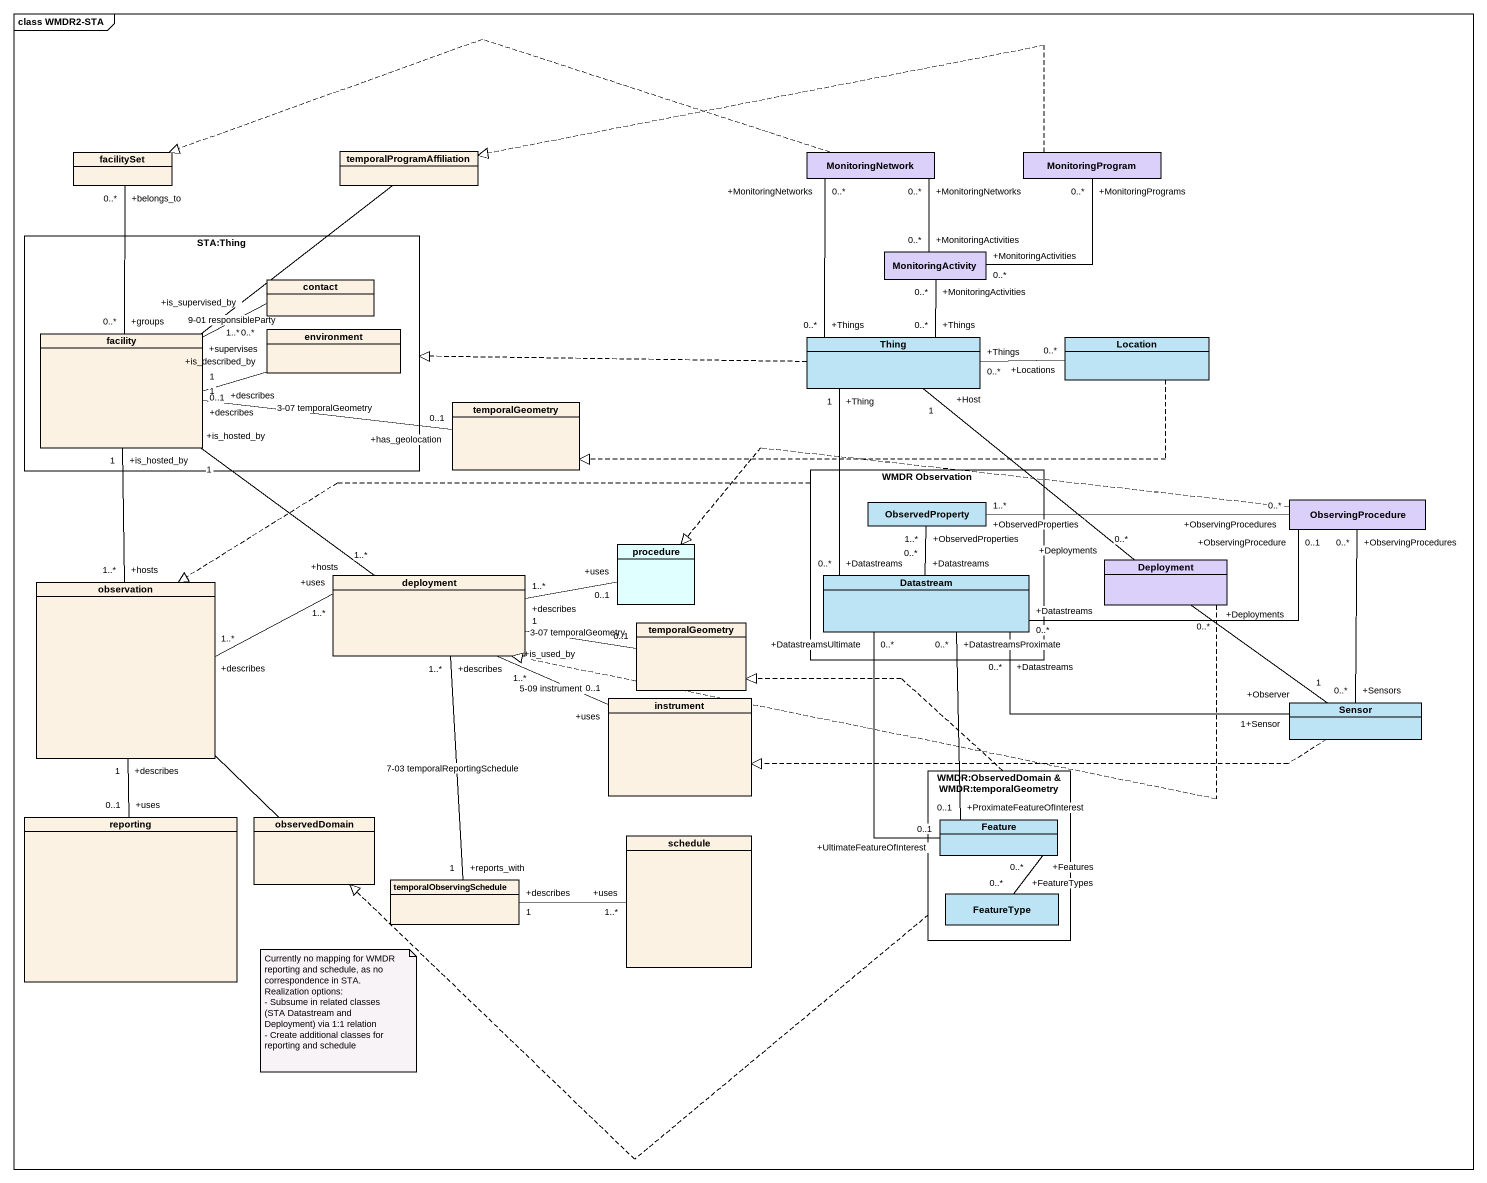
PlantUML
@startuml
mainframe class WMDR2-STA
hide circle
hide empty members
class facilitySet
class temporalProgramAffiliation
class MonitoringNetwork #DAD0FA
class MonitoringProgram #DAD0FA
rectangle "STA:Thing" as STA_Thing {
  class contact
  class facility
  class environment
}
class MonitoringActivity #DAD0FA
class Thing #BDE4F4
class Location #BDE4F4
class temporalGeometry
rectangle "WMDR Observation" as WMDR_Observation {
  class ObservedProperty #BDE4F4
  class Datastream #BDE4F4
}
class ObservingProcedure #DAD0FA
class procedure #E0FFFF
class observation
class deployment
class Deployment #DAD0FA
class "temporalGeometry" as temporalGeometry_2
class instrument
class Sensor #BDE4F4
rectangle "WMDR:ObservedDomain & WMDR:temporalGeometry" as WMDR_ObservedDomain_WMDR {
  class Feature #BDE4F4
  class FeatureType #BDE4F4
}
class reporting
class observedDomain
class schedule
class temporalObservingSchedule
MonitoringNetwork .left.|> facilitySet
MonitoringProgram .left.|> temporalProgramAffiliation
MonitoringProgram "+MonitoringPrograms\n0..*" -- "+MonitoringActivities\n0..*" MonitoringActivity
MonitoringActivity "+MonitoringActivities\n0..*" -up- "+MonitoringNetworks\n0..*" MonitoringNetwork
facility "+groups\n0..*" -up- "+belongs_to\n0..*" facilitySet
facility -up- temporalProgramAffiliation
facility "+supervises\n0..*" -right- "+is_supervised_by\n1..*" contact : 9-01 responsibleParty
facility "+describes\n1" -right- "+is_described_by\n0..1" environment
facility "+describes\n1" -right- "+has_geolocation\n0..1" temporalGeometry : 3-07 temporalGeometry
facility "+is_hosted_by\n1" -- "+hosts\n1..*" observation
facility "+is_hosted_by\n1" -- "+hosts\n1..*" deployment
Thing "+Things\n0..*" -up- "+MonitoringNetworks\n0..*" MonitoringNetwork
Thing .left.|> STA_Thing
Thing "+Things\n0..*" -up- "+MonitoringActivities\n0..*" MonitoringActivity
Thing "+Things\n0..*" -right- "+Locations\n0..*" Location
Thing "+Thing\n1" -- "+Datastreams\n0..*" Datastream
Location .left.|> temporalGeometry
WMDR_Observation .left.|> observation
ObservingProcedure "+ObservingProcedures\n0..*" -left- "+ObservedProperties\n1..*" ObservedProperty
ObservingProcedure .left.|> procedure
observation "+describes\n1..*" -right- "+uses\n1..*" deployment
observation "+describes\n1" -- "+uses\n0..1" reporting
observation -- observedDomain
deployment "+describes\n1..*" -right- "+uses\n0..1" procedure
deployment "1" -right- "0..1" temporalGeometry_2 : 3-07 temporalGeometry
deployment "+is_used_by\n1..*" -right- "+uses\n0..1" instrument : 5-09 instrument
deployment "+describes\n1..*" -- "+reports_with\n1" temporalObservingSchedule : 7-03 temporalReportingSchedule
Datastream "+Datastreams\n0..*" -up- "+ObservedProperties\n1..*" ObservedProperty
Datastream "+Datastreams\n0..*" -right- "+ObservingProcedure\n0..1" ObservingProcedure
Datastream "+Datastreams\n0..*" -right- "+Sensor\n1" Sensor
Datastream "+DatastreamsUltimate\n0..*" -- "+UltimateFeatureOfInterest\n0..1" Feature
Datastream "+DatastreamsProximate\n0..*" -- "+ProximateFeatureOfInterest\n0..1" Feature
Deployment "+Deployments\n0..*" -up- "+Host\n1" Thing
Deployment .left.|> deployment
Deployment "+Deployments\n0..*" -- "+Observer\n1" Sensor
Sensor "+Sensors\n0..*" -up- "+ObservingProcedures\n0..*" ObservingProcedure
Sensor .left.|> instrument
WMDR_ObservedDomain_WMDR .up.|> temporalGeometry_2
WMDR_ObservedDomain_WMDR .left.|> observedDomain
temporalObservingSchedule "+describes\n1" -right- "+uses\n1..*" schedule
FeatureType "+FeatureTypes\n0..*" -up- "+Features\n0..*" Feature
note as N1
  Currently no mapping for WMDR reporting and schedule, as no correspondence in STA.
  Realization options:
  - Subsume in related classes (STA Datastream and Deployment) via 1:1 relation
  - Create additional classes for reporting and schedule
end note
@enduml
